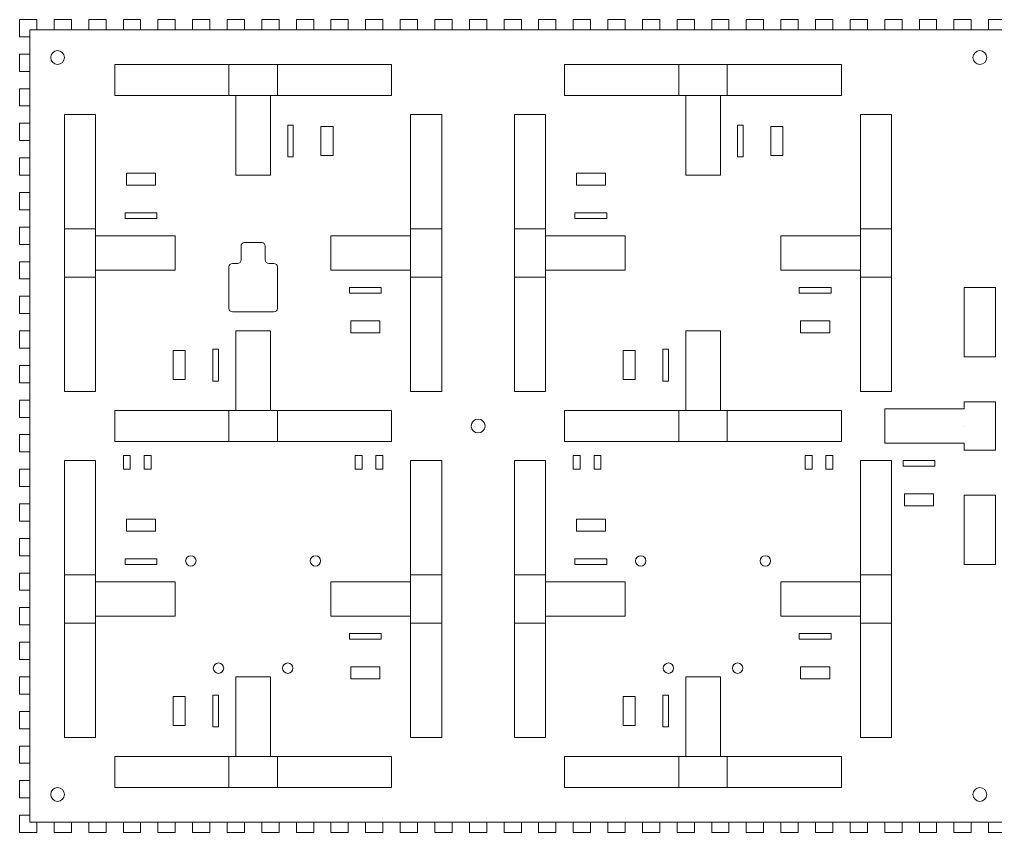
# Model space of a CAD drawing. Header units: millimetres. Extents: x 0 to 555, y 0 to 235.
# Drawn here: x 0 to 282, y 0 to 235 of the extents above; entities that cross this region are included whole.
import ezdxf

# ---------------------------------------------------------------- set-up
doc = ezdxf.new("R2010")
doc.units = ezdxf.units.MM
for name, color, linetype, lineweight in [('1a top', 5, 'CONTINUOUS', 0), ('2a middle', 6, 'CONTINUOUS', 0), ('3a bottom', 2, 'CONTINUOUS', 0)]:
    doc.layers.add(name, color=color, linetype=linetype, lineweight=lineweight)

msp = doc.modelspace()

# ---------------------------------------------------------------- linework, layer by layer
at = {"layer": '1a top'}
for p, q in [((0, 230), (0, 235)), ((0, 235), (5, 235)), ((5, 235), (5, 232)), ((10, 232), (10, 235)), ((10, 235), (15, 235)), ((15, 235), (15, 232)), ((20, 232), (20, 235)), ((20, 235), (25, 235)), ((25, 235), (25, 232)), ((30, 232), (30, 235)), ((30, 235), (35, 235)), ((35, 235), (35, 232)), ((40, 232), (40, 235)), ((40, 235), (45, 235)), ((45, 235), (45, 232)), ((50, 232), (50, 235)), ((50, 235), (55, 235)), ((55, 235), (55, 232)), ((60, 232), (60, 235)), ((60, 235), (65, 235)), ((65, 235), (65, 232)), ((70, 232), (70, 235)), ((70, 235), (75, 235)), ((75, 235), (75, 232)), ((80, 232), (80, 235)), ((80, 235), (85, 235)), ((85, 235), (85, 232)), ((90, 232), (90, 235)), ((90, 235), (95, 235)), ((95, 235), (95, 232)), ((100, 232), (100, 235)), ((100, 235), (105, 235)), ((105, 235), (105, 232)), ((110, 232), (110, 235)), ((110, 235), (115, 235)), ((115, 235), (115, 232)), ((120, 232), (120, 235)), ((120, 235), (125, 235)), ((125, 235), (125, 232)), ((130, 232), (130, 235)), ((130, 235), (135, 235)), ((135, 235), (135, 232)), ((140, 232), (140, 235)), ((140, 235), (145, 235)), ((145, 235), (145, 232)), ((150, 232), (150, 235)), ((150, 235), (155, 235)), ((155, 235), (155, 232)), ((160, 232), (160, 235)), ((160, 235), (165, 235)), ((165, 235), (165, 232)), ((170, 232), (170, 235)), ((170, 235), (175, 235)), ((175, 235), (175, 232)), ((180, 232), (180, 235)), ((180, 235), (185, 235)), ((185, 235), (185, 232)), ((190, 232), (190, 235)), ((190, 235), (195, 235)), ((195, 235), (195, 232)), ((200, 232), (200, 235)), ((200, 235), (205, 235)), ((205, 235), (205, 232)), ((210, 232), (210, 235)), ((210, 235), (215, 235)), ((215, 235), (215, 232)), ((220, 232), (220, 235)), ((220, 235), (225, 235)), ((225, 235), (225, 232)), ((230, 232), (230, 235)), ((230, 235), (235, 235)), ((235, 235), (235, 232)), ((240, 232), (240, 235)), ((240, 235), (245, 235)), ((245, 235), (245, 232)), ((250, 232), (250, 235)), ((250, 235), (255, 235)), ((255, 235), (255, 232)), ((260, 232), (260, 235)), ((260, 235), (265, 235)), ((265, 235), (265, 232)), ((270, 232), (270, 235)), ((270, 235), (275, 235)), ((275, 235), (275, 232)), ((280, 232), (280, 235)), ((280, 235), (285, 235)), ((5, 232), (10, 232)), ((15, 232), (20, 232)), ((25, 232), (30, 232)), ((35, 232), (40, 232)), ((45, 232), (50, 232)), ((55, 232), (60, 232)), ((65, 232), (70, 232)), ((75, 232), (80, 232)), ((85, 232), (90, 232)), ((95, 232), (100, 232)), ((105, 232), (110, 232)), ((115, 232), (120, 232)), ((125, 232), (130, 232)), ((135, 232), (140, 232)), ((145, 232), (150, 232)), ((155, 232), (160, 232)), ((165, 232), (170, 232)), ((175, 232), (180, 232)), ((185, 232), (190, 232)), ((195, 232), (200, 232)), ((205, 232), (210, 232)), ((215, 232), (220, 232)), ((225, 232), (230, 232)), ((235, 232), (240, 232)), ((245, 232), (250, 232)), ((255, 232), (260, 232)), ((265, 232), (270, 232)), ((275, 232), (280, 232)), ((3, 230), (0, 230)), ((3, 225), (3, 230)), ((0, 220), (0, 225)), ((0, 225), (3, 225)), ((3, 220), (0, 220)), ((3, 215), (3, 220)), ((107.5, 222), (27.5, 222)), ((27.5, 222), (27.5, 213)), ((67.5, 222), (67.5, 222)), ((107.5, 213), (107.5, 222)), ((237.5, 222), (157.5, 222)), ((157.5, 222), (157.5, 213)), ((197.5, 222), (197.5, 222)), ((237.5, 213), (237.5, 222)), ((0, 210), (0, 215)), ((0, 215), (3, 215)), ((27.5, 213), (107.5, 213)), ((67.5, 213), (67.5, 213)), ((157.5, 213), (237.5, 213)), ((197.5, 213), (197.5, 213)), ((3, 210), (0, 210)), ((3, 205), (3, 210)), ((22, 207.5), (13, 207.5)), ((13, 207.5), (13, 127.5)), ((22, 127.5), (22, 207.5)), ((122, 207.5), (113, 207.5)), ((113, 207.5), (113, 127.5)), ((122, 127.5), (122, 207.5)), ((152, 207.5), (143, 207.5)), ((143, 207.5), (143, 127.5)), ((152, 127.5), (152, 207.5)), ((252, 207.5), (243, 207.5)), ((243, 207.5), (243, 127.5)), ((252, 127.5), (252, 207.5)), ((0, 200), (0, 205)), ((0, 205), (3, 205)), ((3, 200), (0, 200)), ((3, 195), (3, 200)), ((0, 190), (0, 195)), ((0, 195), (3, 195)), ((3, 190), (0, 190)), ((3, 185), (3, 190)), ((0, 180), (0, 185)), ((0, 185), (3, 185)), ((3, 180), (0, 180)), ((3, 175), (3, 180)), ((0, 170), (0, 175)), ((0, 175), (3, 175)), ((3, 170), (0, 170)), ((3, 165), (3, 170)), ((13, 167.5), (13, 167.5)), ((22, 167.5), (22, 167.5)), ((113, 167.5), (113, 167.5)), ((122, 167.5), (122, 167.5)), ((143, 167.5), (143, 167.5)), ((152, 167.5), (152, 167.5)), ((243, 167.5), (243, 167.5)), ((252, 167.5), (252, 167.5)), ((0, 160), (0, 165)), ((0, 165), (3, 165)), ((3, 160), (0, 160)), ((3, 155), (3, 160)), ((282, 157.5), (273, 157.5)), ((273, 157.5), (282, 157.5)), ((273, 137.5), (273, 157.5)), ((282, 157.5), (282, 137.5)), ((0, 150), (0, 155)), ((0, 155), (3, 155)), ((3, 150), (0, 150)), ((3, 145), (3, 150)), ((0, 140), (0, 145)), ((0, 145), (3, 145)), ((3, 140), (0, 140)), ((3, 135), (3, 140)), ((282, 137.5), (273, 137.5)), ((0, 130), (0, 135)), ((0, 135), (3, 135)), ((3, 130), (0, 130)), ((3, 125), (3, 130)), ((13, 127.5), (22, 127.5)), ((113, 127.5), (122, 127.5)), ((143, 127.5), (152, 127.5)), ((243, 127.5), (252, 127.5)), ((0, 120), (0, 125)), ((0, 125), (3, 125)), ((107.5, 122), (27.5, 122)), ((27.5, 122), (27.5, 113)), ((67.5, 122), (67.5, 122)), ((107.5, 113), (107.5, 122)), ((237.5, 122), (157.5, 122)), ((157.5, 122), (157.5, 113)), ((197.5, 122), (197.5, 122)), ((237.5, 113), (237.5, 122)), ((3, 120), (0, 120)), ((3, 115), (3, 120)), ((273, 117.5), (273, 117.5)), ((0, 110), (0, 115)), ((0, 115), (3, 115)), ((27.5, 113), (107.5, 113)), ((67.5, 113), (67.5, 113)), ((157.5, 113), (237.5, 113)), ((197.5, 113), (197.5, 113)), ((3, 110), (0, 110)), ((3, 105), (3, 110)), ((22, 107.5), (13, 107.5)), ((13, 107.5), (13, 27.5)), ((22, 27.5), (22, 107.5)), ((122, 107.5), (113, 107.5)), ((113, 107.5), (113, 27.5)), ((122, 27.5), (122, 107.5)), ((152, 107.5), (143, 107.5)), ((143, 107.5), (143, 27.5)), ((152, 27.5), (152, 107.5)), ((252, 107.5), (243, 107.5)), ((243, 107.5), (243, 27.5)), ((252, 27.5), (252, 107.5)), ((0, 100), (0, 105)), ((0, 105), (3, 105)), ((3, 100), (0, 100)), ((3, 95), (3, 100)), ((282, 97.5), (273, 97.5)), ((273, 97.5), (273, 77.5)), ((282, 77.5), (282, 97.5)), ((0, 90), (0, 95)), ((0, 95), (3, 95)), ((3, 90), (0, 90)), ((3, 85), (3, 90)), ((0, 80), (0, 85)), ((0, 85), (3, 85)), ((3, 80), (0, 80)), ((3, 75), (3, 80)), ((273, 77.5), (282, 77.5)), ((273, 77.5), (282, 77.5)), ((0, 70), (0, 75)), ((0, 75), (3, 75)), ((3, 70), (0, 70)), ((3, 65), (3, 70)), ((0, 60), (0, 65)), ((0, 65), (3, 65)), ((13, 67.5), (13, 67.5)), ((22, 67.5), (22, 67.5)), ((113, 67.5), (113, 67.5)), ((122, 67.5), (122, 67.5)), ((143, 67.5), (143, 67.5)), ((152, 67.5), (152, 67.5)), ((243, 67.5), (243, 67.5)), ((252, 67.5), (252, 67.5)), ((3, 60), (0, 60)), ((3, 55), (3, 60)), ((0, 50), (0, 55)), ((0, 55), (3, 55)), ((3, 50), (0, 50)), ((3, 45), (3, 50)), ((0, 40), (0, 45)), ((0, 45), (3, 45)), ((3, 40), (0, 40)), ((3, 35), (3, 40)), ((0, 30), (0, 35)), ((0, 35), (3, 35)), ((3, 30), (0, 30)), ((3, 25), (3, 30)), ((13, 27.5), (22, 27.5)), ((113, 27.5), (122, 27.5)), ((143, 27.5), (152, 27.5)), ((243, 27.5), (252, 27.5)), ((0, 20), (0, 25)), ((0, 25), (3, 25)), ((3, 20), (0, 20)), ((3, 15), (3, 20)), ((107.5, 22), (27.5, 22)), ((27.5, 22), (27.5, 13)), ((107.5, 13), (107.5, 22)), ((237.5, 22), (157.5, 22)), ((157.5, 22), (157.5, 13)), ((237.5, 13), (237.5, 22)), ((0, 10), (0, 15)), ((0, 15), (3, 15)), ((27.5, 13), (107.5, 13)), ((67.5, 13), (67.5, 13)), ((157.5, 13), (237.5, 13)), ((197.5, 13), (197.5, 13)), ((3, 10), (0, 10)), ((3, 5), (3, 10)), ((0, 5), (3, 5)), ((0, 0), (0, 5)), ((5, 0), (5, 3)), ((5, 3), (10, 3)), ((10, 3), (10, 0)), ((15, 0), (15, 3)), ((15, 3), (20, 3)), ((20, 3), (20, 0)), ((25, 0), (25, 3)), ((25, 3), (30, 3)), ((30, 3), (30, 0)), ((35, 0), (35, 3)), ((35, 3), (40, 3)), ((40, 3), (40, 0)), ((45, 0), (45, 3)), ((45, 3), (50, 3)), ((50, 3), (50, 0)), ((55, 0), (55, 3)), ((55, 3), (60, 3)), ((60, 3), (60, 0)), ((65, 0), (65, 3)), ((65, 3), (70, 3)), ((70, 3), (70, 0)), ((75, 0), (75, 3)), ((75, 3), (80, 3)), ((80, 3), (80, 0)), ((85, 0), (85, 3)), ((85, 3), (90, 3)), ((90, 3), (90, 0)), ((95, 0), (95, 3)), ((95, 3), (100, 3)), ((100, 3), (100, 0)), ((105, 0), (105, 3)), ((105, 3), (110, 3)), ((110, 3), (110, 0)), ((115, 0), (115, 3)), ((115, 3), (120, 3)), ((120, 3), (120, 0)), ((125, 0), (125, 3)), ((125, 3), (130, 3)), ((130, 3), (130, 0)), ((135, 0), (135, 3)), ((135, 3), (140, 3)), ((140, 3), (140, 0)), ((145, 0), (145, 3)), ((145, 3), (150, 3)), ((150, 3), (150, 0)), ((155, 0), (155, 3)), ((155, 3), (160, 3)), ((160, 3), (160, 0)), ((165, 0), (165, 3)), ((165, 3), (170, 3)), ((170, 3), (170, 0)), ((175, 0), (175, 3)), ((175, 3), (180, 3)), ((180, 3), (180, 0)), ((185, 0), (185, 3)), ((185, 3), (190, 3)), ((190, 3), (190, 0)), ((195, 0), (195, 3)), ((195, 3), (200, 3)), ((200, 3), (200, 0)), ((205, 0), (205, 3)), ((205, 3), (210, 3)), ((210, 3), (210, 0)), ((215, 0), (215, 3)), ((215, 3), (220, 3)), ((220, 3), (220, 0)), ((225, 0), (225, 3)), ((225, 3), (230, 3)), ((230, 3), (230, 0)), ((235, 0), (235, 3)), ((235, 3), (240, 3)), ((240, 3), (240, 0)), ((245, 0), (245, 3)), ((245, 3), (250, 3)), ((250, 3), (250, 0)), ((255, 0), (255, 3)), ((255, 3), (260, 3)), ((260, 3), (260, 0)), ((265, 0), (265, 3)), ((265, 3), (270, 3)), ((270, 3), (270, 0)), ((275, 0), (275, 3)), ((275, 3), (280, 3)), ((280, 3), (280, 0)), ((5, 0), (0, 0)), ((10, 0), (15, 0)), ((20, 0), (25, 0)), ((30, 0), (35, 0)), ((40, 0), (45, 0)), ((50, 0), (55, 0)), ((60, 0), (65, 0)), ((70, 0), (75, 0)), ((80, 0), (85, 0)), ((90, 0), (95, 0)), ((100, 0), (105, 0)), ((110, 0), (115, 0)), ((120, 0), (125, 0)), ((130, 0), (135, 0)), ((140, 0), (145, 0)), ((150, 0), (155, 0)), ((160, 0), (165, 0)), ((170, 0), (175, 0)), ((180, 0), (185, 0)), ((190, 0), (195, 0)), ((200, 0), (205, 0)), ((210, 0), (215, 0)), ((220, 0), (225, 0)), ((230, 0), (235, 0)), ((240, 0), (245, 0)), ((250, 0), (255, 0)), ((260, 0), (265, 0)), ((270, 0), (275, 0)), ((280, 0), (285, 0))]:
    msp.add_line(p, q, dxfattribs=at)
for centre in [(11, 224), (277.5, 224), (11, 11), (277.5, 11)]:
    msp.add_circle(centre, 2, dxfattribs=at)
at = {"layer": '2a middle'}
for p, q in [((552, 232), (3, 232)), ((3, 232), (3, 3)), ((60.5, 222), (60.5, 213)), ((60.5, 222), (74.5, 222)), ((74.5, 222), (74.5, 213)), ((190.5, 222), (190.5, 213)), ((190.5, 222), (204.5, 222)), ((204.5, 222), (204.5, 213)), ((62.5, 213), (60.5, 213)), ((62.5, 190), (62.5, 213)), ((72.5, 213), (74.5, 213)), ((72.5, 213), (72.5, 190)), ((192.5, 213), (190.5, 213)), ((192.5, 190), (192.5, 213)), ((202.5, 213), (204.5, 213)), ((202.5, 213), (202.5, 190)), ((77.5, 204.5), (79.1, 204.5)), ((77.5, 195.3), (77.5, 204.5)), ((79.1, 204.5), (79.1, 195.3)), ((87.1, 204.1), (87.1, 195.7)), ((87.1, 204.1), (90.6, 204.1)), ((90.6, 204.1), (90.6, 195.7)), ((207.5, 204.5), (209.1, 204.5)), ((207.5, 195.3), (207.5, 204.5)), ((209.1, 204.5), (209.1, 195.3)), ((217.1, 204.1), (217.1, 195.7)), ((217.1, 204.1), (220.6, 204.1)), ((220.6, 204.1), (220.6, 195.7)), ((79.1, 195.3), (77.5, 195.3)), ((90.6, 195.7), (87.1, 195.7)), ((209.1, 195.3), (207.5, 195.3)), ((220.6, 195.7), (217.1, 195.7)), ((30.9, 187.1), (30.9, 190.6)), ((30.9, 190.6), (39.3, 190.6)), ((39.3, 190.6), (39.3, 187.1)), ((72.5, 190), (62.5, 190)), ((160.9, 187.1), (160.9, 190.6)), ((160.9, 190.6), (169.3, 190.6)), ((169.3, 190.6), (169.3, 187.1)), ((202.5, 190), (192.5, 190)), ((30.9, 187.1), (39.3, 187.1)), ((160.9, 187.1), (169.3, 187.1)), ((30.5, 177.5), (30.5, 179.1)), ((30.5, 179.1), (39.7, 179.1)), ((39.7, 179.1), (39.7, 177.5)), ((160.5, 177.5), (160.5, 179.1)), ((160.5, 179.1), (169.7, 179.1)), ((169.7, 179.1), (169.7, 177.5)), ((39.7, 177.5), (30.5, 177.5)), ((169.7, 177.5), (160.5, 177.5)), ((13, 174.5), (22, 174.5)), ((13, 160.5), (13, 174.5)), ((22, 172.5), (22, 174.5)), ((22, 172.5), (45, 172.5)), ((45, 172.5), (45, 162.5)), ((90, 172.5), (113, 172.5)), ((90, 162.5), (90, 172.5)), ((122, 174.5), (113, 174.5)), ((113, 172.5), (113, 174.5)), ((122, 174.5), (122, 160.5)), ((143, 174.5), (152, 174.5)), ((143, 160.5), (143, 174.5)), ((152, 172.5), (152, 174.5)), ((152, 172.5), (175, 172.5)), ((175, 172.5), (175, 162.5)), ((220, 172.5), (243, 172.5)), ((220, 162.5), (220, 172.5)), ((252, 174.5), (243, 174.5)), ((243, 172.5), (243, 174.5)), ((252, 174.5), (252, 160.5)), ((13, 167.5), (13, 167.5)), ((22, 167.5), (22, 167.5)), ((113, 167.5), (113, 167.5)), ((122, 167.5), (122, 167.5)), ((143, 167.5), (143, 167.5)), ((152, 167.5), (152, 167.5)), ((243, 167.5), (243, 167.5)), ((252, 167.5), (252, 167.5)), ((22, 162.5), (22, 160.5)), ((45, 162.5), (22, 162.5)), ((113, 162.5), (90, 162.5)), ((113, 162.5), (113, 160.5)), ((152, 162.5), (152, 160.5)), ((175, 162.5), (152, 162.5)), ((243, 162.5), (220, 162.5)), ((243, 162.5), (243, 160.5)), ((13, 160.5), (22, 160.5)), ((122, 160.5), (113, 160.5)), ((143, 160.5), (152, 160.5)), ((252, 160.5), (243, 160.5)), ((95.3, 155.9), (95.3, 157.5)), ((95.3, 157.5), (104.5, 157.5)), ((104.5, 155.9), (95.3, 155.9)), ((104.5, 157.5), (104.5, 155.9)), ((225.3, 155.9), (225.3, 157.5)), ((225.3, 157.5), (234.5, 157.5)), ((234.5, 155.9), (225.3, 155.9)), ((234.5, 157.5), (234.5, 155.9)), ((104.1, 147.9), (95.7, 147.9)), ((95.7, 144.4), (95.7, 147.9)), ((104.1, 147.9), (104.1, 144.4)), ((234.1, 147.9), (225.7, 147.9)), ((225.7, 144.4), (225.7, 147.9)), ((234.1, 147.9), (234.1, 144.4)), ((62.5, 122), (62.5, 145)), ((62.5, 145), (72.5, 145)), ((72.5, 145), (72.5, 122)), ((104.1, 144.4), (95.7, 144.4)), ((192.5, 122), (192.5, 145)), ((192.5, 145), (202.5, 145)), ((202.5, 145), (202.5, 122)), ((234.1, 144.4), (225.7, 144.4)), ((44.4, 130.9), (44.4, 139.3)), ((44.4, 139.3), (47.9, 139.3)), ((47.9, 130.9), (47.9, 139.3)), ((55.9, 130.5), (55.9, 139.7)), ((55.9, 139.7), (57.5, 139.7)), ((57.5, 139.7), (57.5, 130.5)), ((174.4, 130.9), (174.4, 139.3)), ((174.4, 139.3), (177.9, 139.3)), ((177.9, 130.9), (177.9, 139.3)), ((185.9, 130.5), (185.9, 139.7)), ((185.9, 139.7), (187.5, 139.7)), ((187.5, 139.7), (187.5, 130.5)), ((47.9, 130.9), (44.4, 130.9)), ((57.5, 130.5), (55.9, 130.5)), ((177.9, 130.9), (174.4, 130.9)), ((187.5, 130.5), (185.9, 130.5)), ((282, 124.5), (273, 124.5)), ((273, 122.5), (273, 124.5)), ((282, 124.5), (282, 110.5)), ((60.5, 113), (60.5, 122)), ((62.5, 122), (60.5, 122)), ((67.5, 122), (67.5, 122)), ((72.5, 122), (74.5, 122)), ((74.5, 113), (74.5, 122)), ((190.5, 113), (190.5, 122)), ((192.5, 122), (190.5, 122)), ((197.5, 122), (197.5, 122)), ((202.5, 122), (204.5, 122)), ((204.5, 113), (204.5, 122)), ((250, 122.5), (273, 122.5)), ((250, 112.5), (250, 122.5)), ((273, 117.5), (273, 117.5)), ((282, 117.5), (282, 117.5)), ((74.5, 113), (60.5, 113)), ((67.5, 113), (67.5, 113)), ((204.5, 113), (190.5, 113)), ((197.5, 113), (197.5, 113)), ((273, 112.5), (250, 112.5)), ((273, 112.5), (273, 110.5)), ((282, 110.5), (273, 110.5)), ((30, 109), (30, 105)), ((32, 109), (30, 109)), ((32, 105), (32, 109)), ((36, 109), (36, 105)), ((36, 109), (38, 109)), ((38, 105), (38, 109)), ((97, 105), (97, 109)), ((97, 109), (99, 109)), ((99, 109), (99, 105)), ((103, 105), (103, 109)), ((103, 109), (105, 109)), ((105, 109), (105, 105)), ((160, 109), (160, 105)), ((162, 109), (160, 109)), ((162, 105), (162, 109)), ((166, 109), (166, 105)), ((166, 109), (168, 109)), ((168, 105), (168, 109)), ((227, 105), (227, 109)), ((227, 109), (229, 109)), ((229, 109), (229, 105)), ((233, 105), (233, 109)), ((233, 109), (235, 109)), ((235, 109), (235, 105)), ((255.3, 105.9), (255.3, 107.5)), ((255.3, 107.5), (264.5, 107.5)), ((264.5, 107.5), (264.5, 105.9)), ((30, 105), (32, 105)), ((36, 105), (38, 105)), ((99, 105), (97, 105)), ((105, 105), (103, 105)), ((160, 105), (162, 105)), ((166, 105), (168, 105)), ((229, 105), (227, 105)), ((235, 105), (233, 105)), ((264.5, 105.9), (255.3, 105.9)), ((264.1, 97.9), (255.7, 97.9)), ((255.7, 94.4), (255.7, 97.9)), ((264.1, 97.9), (264.1, 94.4)), ((264.1, 94.4), (255.7, 94.4)), ((30.9, 87.1), (30.9, 90.6)), ((30.9, 90.6), (39.3, 90.6)), ((39.3, 90.6), (39.3, 87.1)), ((160.9, 87.1), (160.9, 90.6)), ((160.9, 90.6), (169.3, 90.6)), ((169.3, 90.6), (169.3, 87.1)), ((30.9, 87.1), (39.3, 87.1)), ((160.9, 87.1), (169.3, 87.1)), ((30.5, 77.5), (30.5, 79.1)), ((30.5, 79.1), (39.7, 79.1)), ((39.7, 79.1), (39.7, 77.5)), ((160.5, 77.5), (160.5, 79.1)), ((160.5, 79.1), (169.7, 79.1)), ((169.7, 79.1), (169.7, 77.5)), ((39.7, 77.5), (30.5, 77.5)), ((169.7, 77.5), (160.5, 77.5)), ((13, 74.5), (22, 74.5)), ((13, 60.5), (13, 74.5)), ((22, 72.5), (22, 74.5)), ((122, 74.5), (113, 74.5)), ((113, 72.5), (113, 74.5)), ((122, 74.5), (122, 60.5)), ((143, 74.5), (152, 74.5)), ((143, 60.5), (143, 74.5)), ((152, 72.5), (152, 74.5)), ((252, 74.5), (243, 74.5)), ((243, 72.5), (243, 74.5)), ((252, 74.5), (252, 60.5)), ((22, 72.5), (45, 72.5)), ((45, 72.5), (45, 62.5)), ((90, 72.5), (113, 72.5)), ((90, 62.5), (90, 72.5)), ((152, 72.5), (175, 72.5)), ((175, 72.5), (175, 62.5)), ((220, 72.5), (243, 72.5)), ((220, 62.5), (220, 72.5)), ((13, 67.5), (13, 67.5)), ((22, 67.5), (22, 67.5)), ((113, 67.5), (113, 67.5)), ((122, 67.5), (122, 67.5)), ((143, 67.5), (143, 67.5)), ((152, 67.5), (152, 67.5)), ((243, 67.5), (243, 67.5)), ((252, 67.5), (252, 67.5)), ((22, 62.5), (22, 60.5)), ((45, 62.5), (22, 62.5)), ((113, 62.5), (90, 62.5)), ((113, 62.5), (113, 60.5)), ((152, 62.5), (152, 60.5)), ((175, 62.5), (152, 62.5)), ((243, 62.5), (220, 62.5)), ((243, 62.5), (243, 60.5)), ((13, 60.5), (22, 60.5)), ((122, 60.5), (113, 60.5)), ((143, 60.5), (152, 60.5)), ((252, 60.5), (243, 60.5)), ((95.3, 55.9), (95.3, 57.5)), ((95.3, 57.5), (104.5, 57.5)), ((104.5, 57.5), (104.5, 55.9)), ((225.3, 55.9), (225.3, 57.5)), ((225.3, 57.5), (234.5, 57.5)), ((234.5, 57.5), (234.5, 55.9)), ((104.5, 55.9), (95.3, 55.9)), ((234.5, 55.9), (225.3, 55.9)), ((104.1, 47.9), (95.7, 47.9)), ((95.7, 44.4), (95.7, 47.9)), ((104.1, 47.9), (104.1, 44.4)), ((234.1, 47.9), (225.7, 47.9)), ((225.7, 44.4), (225.7, 47.9)), ((234.1, 47.9), (234.1, 44.4)), ((62.5, 22), (62.5, 45)), ((62.5, 45), (72.5, 45)), ((72.5, 45), (72.5, 22)), ((104.1, 44.4), (95.7, 44.4)), ((192.5, 22), (192.5, 45)), ((192.5, 45), (202.5, 45)), ((202.5, 45), (202.5, 22)), ((234.1, 44.4), (225.7, 44.4)), ((55.9, 30.5), (55.9, 39.7)), ((55.9, 39.7), (57.5, 39.7)), ((57.5, 39.7), (57.5, 30.5)), ((185.9, 30.5), (185.9, 39.7)), ((185.9, 39.7), (187.5, 39.7)), ((187.5, 39.7), (187.5, 30.5)), ((44.4, 30.9), (44.4, 39.3)), ((44.4, 39.3), (47.9, 39.3)), ((47.9, 30.9), (47.9, 39.3)), ((174.4, 30.9), (174.4, 39.3)), ((174.4, 39.3), (177.9, 39.3)), ((177.9, 30.9), (177.9, 39.3)), ((47.9, 30.9), (44.4, 30.9)), ((57.5, 30.5), (55.9, 30.5)), ((177.9, 30.9), (174.4, 30.9)), ((187.5, 30.5), (185.9, 30.5)), ((60.5, 13), (60.5, 22)), ((62.5, 22), (60.5, 22)), ((72.5, 22), (74.5, 22)), ((74.5, 13), (74.5, 22)), ((190.5, 13), (190.5, 22)), ((192.5, 22), (190.5, 22)), ((202.5, 22), (204.5, 22)), ((204.5, 13), (204.5, 22)), ((74.5, 13), (60.5, 13)), ((67.5, 13), (67.5, 13)), ((204.5, 13), (190.5, 13)), ((197.5, 13), (197.5, 13)), ((3, 3), (552, 3))]:
    msp.add_line(p, q, dxfattribs=at)
for centre, radius in [((11, 224), 2), ((277.5, 224), 2), ((132.5, 117.5), 2), ((49.5, 78.5), 1.5), ((85.5, 78.5), 1.5), ((179.5, 78.5), 1.5), ((215.5, 78.5), 1.5), ((57.5, 47.5), 1.5), ((77.5, 47.5), 1.5), ((187.5, 47.5), 1.5), ((207.5, 47.5), 1.5), ((11, 11), 2), ((277.5, 11), 2)]:
    msp.add_circle(centre, radius, dxfattribs=at)
at = {"layer": '3a bottom'}
for p, q in [((0, 230), (0, 235)), ((0, 235), (5, 235)), ((5, 235), (5, 232)), ((10, 232), (10, 235)), ((10, 235), (15, 235)), ((15, 235), (15, 232)), ((20, 232), (20, 235)), ((20, 235), (25, 235)), ((25, 235), (25, 232)), ((30, 232), (30, 235)), ((30, 235), (35, 235)), ((35, 235), (35, 232)), ((40, 232), (40, 235)), ((40, 235), (45, 235)), ((45, 235), (45, 232)), ((50, 232), (50, 235)), ((50, 235), (55, 235)), ((55, 235), (55, 232)), ((60, 232), (60, 235)), ((60, 235), (65, 235)), ((65, 235), (65, 232)), ((70, 232), (70, 235)), ((70, 235), (75, 235)), ((75, 235), (75, 232)), ((80, 232), (80, 235)), ((80, 235), (85, 235)), ((85, 235), (85, 232)), ((90, 232), (90, 235)), ((90, 235), (95, 235)), ((95, 235), (95, 232)), ((100, 232), (100, 235)), ((100, 235), (105, 235)), ((105, 235), (105, 232)), ((110, 232), (110, 235)), ((110, 235), (115, 235)), ((115, 235), (115, 232)), ((120, 232), (120, 235)), ((120, 235), (125, 235)), ((125, 235), (125, 232)), ((130, 232), (130, 235)), ((130, 235), (135, 235)), ((135, 235), (135, 232)), ((140, 232), (140, 235)), ((140, 235), (145, 235)), ((145, 235), (145, 232)), ((150, 232), (150, 235)), ((150, 235), (155, 235)), ((155, 235), (155, 232)), ((160, 232), (160, 235)), ((160, 235), (165, 235)), ((165, 235), (165, 232)), ((170, 232), (170, 235)), ((170, 235), (175, 235)), ((175, 235), (175, 232)), ((180, 232), (180, 235)), ((180, 235), (185, 235)), ((185, 235), (185, 232)), ((190, 232), (190, 235)), ((190, 235), (195, 235)), ((195, 235), (195, 232)), ((200, 232), (200, 235)), ((200, 235), (205, 235)), ((205, 235), (205, 232)), ((210, 232), (210, 235)), ((210, 235), (215, 235)), ((215, 235), (215, 232)), ((220, 232), (220, 235)), ((220, 235), (225, 235)), ((225, 235), (225, 232)), ((230, 232), (230, 235)), ((230, 235), (235, 235)), ((235, 235), (235, 232)), ((240, 232), (240, 235)), ((240, 235), (245, 235)), ((245, 235), (245, 232)), ((250, 232), (250, 235)), ((250, 235), (255, 235)), ((255, 235), (255, 232)), ((260, 232), (260, 235)), ((260, 235), (265, 235)), ((265, 235), (265, 232)), ((270, 232), (270, 235)), ((270, 235), (275, 235)), ((275, 235), (275, 232)), ((280, 232), (280, 235)), ((280, 235), (285, 235)), ((5, 232), (10, 232)), ((15, 232), (20, 232)), ((25, 232), (30, 232)), ((35, 232), (40, 232)), ((45, 232), (50, 232)), ((55, 232), (60, 232)), ((65, 232), (70, 232)), ((75, 232), (80, 232)), ((85, 232), (90, 232)), ((95, 232), (100, 232)), ((105, 232), (110, 232)), ((115, 232), (120, 232)), ((125, 232), (130, 232)), ((135, 232), (140, 232)), ((145, 232), (150, 232)), ((155, 232), (160, 232)), ((165, 232), (170, 232)), ((175, 232), (180, 232)), ((185, 232), (190, 232)), ((195, 232), (200, 232)), ((205, 232), (210, 232)), ((215, 232), (220, 232)), ((225, 232), (230, 232)), ((235, 232), (240, 232)), ((245, 232), (250, 232)), ((255, 232), (260, 232)), ((265, 232), (270, 232)), ((275, 232), (280, 232)), ((3, 230), (0, 230)), ((3, 225), (3, 230)), ((0, 220), (0, 225)), ((0, 225), (3, 225)), ((3, 220), (0, 220)), ((3, 215), (3, 220)), ((0, 210), (0, 215)), ((0, 215), (3, 215)), ((3, 210), (0, 210)), ((3, 205), (3, 210)), ((0, 200), (0, 205)), ((0, 205), (3, 205)), ((3, 200), (0, 200)), ((3, 195), (3, 200)), ((0, 190), (0, 195)), ((0, 195), (3, 195)), ((3, 190), (0, 190)), ((3, 185), (3, 190)), ((0, 180), (0, 185)), ((0, 185), (3, 185)), ((3, 180), (0, 180)), ((3, 175), (3, 180)), ((0, 170), (0, 175)), ((0, 175), (3, 175)), ((3, 170), (0, 170)), ((3, 165), (3, 170)), ((64, 165.5), (64, 169.5)), ((70, 170.5), (65, 170.5)), ((71, 165.5), (71, 169.5)), ((0, 160), (0, 165)), ((0, 165), (3, 165)), ((61.5, 164.5), (63, 164.5)), ((73.5, 164.5), (72, 164.5)), ((60.5, 163.5), (60.5, 151.5)), ((74.5, 151.5), (74.5, 163.5)), ((3, 160), (0, 160)), ((3, 155), (3, 160)), ((0, 150), (0, 155)), ((0, 155), (3, 155)), ((3, 150), (0, 150)), ((3, 145), (3, 150)), ((61.5, 150.5), (73.5, 150.5)), ((0, 140), (0, 145)), ((0, 145), (3, 145)), ((3, 140), (0, 140)), ((3, 135), (3, 140)), ((0, 130), (0, 135)), ((0, 135), (3, 135)), ((3, 130), (0, 130)), ((3, 125), (3, 130)), ((0, 120), (0, 125)), ((0, 125), (3, 125)), ((3, 120), (0, 120)), ((3, 115), (3, 120)), ((0, 110), (0, 115)), ((0, 115), (3, 115)), ((3, 110), (0, 110)), ((3, 105), (3, 110)), ((0, 100), (0, 105)), ((0, 105), (3, 105)), ((3, 100), (0, 100)), ((3, 95), (3, 100)), ((0, 90), (0, 95)), ((0, 95), (3, 95)), ((3, 90), (0, 90)), ((3, 85), (3, 90)), ((0, 80), (0, 85)), ((0, 85), (3, 85)), ((3, 80), (0, 80)), ((3, 75), (3, 80)), ((0, 70), (0, 75)), ((0, 75), (3, 75)), ((3, 70), (0, 70)), ((3, 65), (3, 70)), ((0, 60), (0, 65)), ((0, 65), (3, 65)), ((3, 60), (0, 60)), ((3, 55), (3, 60)), ((0, 50), (0, 55)), ((0, 55), (3, 55)), ((3, 50), (0, 50)), ((3, 45), (3, 50)), ((0, 40), (0, 45)), ((0, 45), (3, 45)), ((3, 40), (0, 40)), ((3, 35), (3, 40)), ((0, 30), (0, 35)), ((0, 35), (3, 35)), ((3, 30), (0, 30)), ((3, 25), (3, 30)), ((0, 20), (0, 25)), ((0, 25), (3, 25)), ((3, 20), (0, 20)), ((3, 15), (3, 20)), ((0, 10), (0, 15)), ((0, 15), (3, 15)), ((3, 10), (0, 10)), ((3, 5), (3, 10)), ((0, 5), (3, 5)), ((0, 0), (0, 5)), ((5, 0), (5, 3)), ((5, 3), (10, 3)), ((10, 3), (10, 0)), ((15, 0), (15, 3)), ((15, 3), (20, 3)), ((20, 3), (20, 0)), ((25, 0), (25, 3)), ((25, 3), (30, 3)), ((30, 3), (30, 0)), ((35, 0), (35, 3)), ((35, 3), (40, 3)), ((40, 3), (40, 0)), ((45, 0), (45, 3)), ((45, 3), (50, 3)), ((50, 3), (50, 0)), ((55, 0), (55, 3)), ((55, 3), (60, 3)), ((60, 3), (60, 0)), ((65, 0), (65, 3)), ((65, 3), (70, 3)), ((70, 3), (70, 0)), ((75, 0), (75, 3)), ((75, 3), (80, 3)), ((80, 3), (80, 0)), ((85, 0), (85, 3)), ((85, 3), (90, 3)), ((90, 3), (90, 0)), ((95, 0), (95, 3)), ((95, 3), (100, 3)), ((100, 3), (100, 0)), ((105, 0), (105, 3)), ((105, 3), (110, 3)), ((110, 3), (110, 0)), ((115, 0), (115, 3)), ((115, 3), (120, 3)), ((120, 3), (120, 0)), ((125, 0), (125, 3)), ((125, 3), (130, 3)), ((130, 3), (130, 0)), ((135, 0), (135, 3)), ((135, 3), (140, 3)), ((140, 3), (140, 0)), ((145, 0), (145, 3)), ((145, 3), (150, 3)), ((150, 3), (150, 0)), ((155, 0), (155, 3)), ((155, 3), (160, 3)), ((160, 3), (160, 0)), ((165, 0), (165, 3)), ((165, 3), (170, 3)), ((170, 3), (170, 0)), ((175, 0), (175, 3)), ((175, 3), (180, 3)), ((180, 3), (180, 0)), ((185, 0), (185, 3)), ((185, 3), (190, 3)), ((190, 3), (190, 0)), ((195, 0), (195, 3)), ((195, 3), (200, 3)), ((200, 3), (200, 0)), ((205, 0), (205, 3)), ((205, 3), (210, 3)), ((210, 3), (210, 0)), ((215, 0), (215, 3)), ((215, 3), (220, 3)), ((220, 3), (220, 0)), ((225, 0), (225, 3)), ((225, 3), (230, 3)), ((230, 3), (230, 0)), ((235, 0), (235, 3)), ((235, 3), (240, 3)), ((240, 3), (240, 0)), ((245, 0), (245, 3)), ((245, 3), (250, 3)), ((250, 3), (250, 0)), ((255, 0), (255, 3)), ((255, 3), (260, 3)), ((260, 3), (260, 0)), ((265, 0), (265, 3)), ((265, 3), (270, 3)), ((270, 3), (270, 0)), ((275, 0), (275, 3)), ((275, 3), (280, 3)), ((280, 3), (280, 0)), ((5, 0), (0, 0)), ((10, 0), (15, 0)), ((20, 0), (25, 0)), ((30, 0), (35, 0)), ((40, 0), (45, 0)), ((50, 0), (55, 0)), ((60, 0), (65, 0)), ((70, 0), (75, 0)), ((80, 0), (85, 0)), ((90, 0), (95, 0)), ((100, 0), (105, 0)), ((110, 0), (115, 0)), ((120, 0), (125, 0)), ((130, 0), (135, 0)), ((140, 0), (145, 0)), ((150, 0), (155, 0)), ((160, 0), (165, 0)), ((170, 0), (175, 0)), ((180, 0), (185, 0)), ((190, 0), (195, 0)), ((200, 0), (205, 0)), ((210, 0), (215, 0)), ((220, 0), (225, 0)), ((230, 0), (235, 0)), ((240, 0), (245, 0)), ((250, 0), (255, 0)), ((260, 0), (265, 0)), ((270, 0), (275, 0)), ((280, 0), (285, 0))]:
    msp.add_line(p, q, dxfattribs=at)
for centre in [(11, 224), (277.5, 224), (132.5, 117.5), (11, 11), (277.5, 11)]:
    msp.add_circle(centre, 2, dxfattribs=at)
for centre, start, end in [((65, 169.5), 90, 180), ((70, 169.5), 0, 90), ((61.5, 163.5), 90, 180), ((63, 165.5), 270, 0), ((72, 165.5), 180, 270), ((73.5, 163.5), 0, 90), ((61.5, 151.5), 180, 270), ((73.5, 151.5), 270, 0)]:
    msp.add_arc(centre, 1, start, end, dxfattribs=at)

doc.saveas('drawing.dxf')
